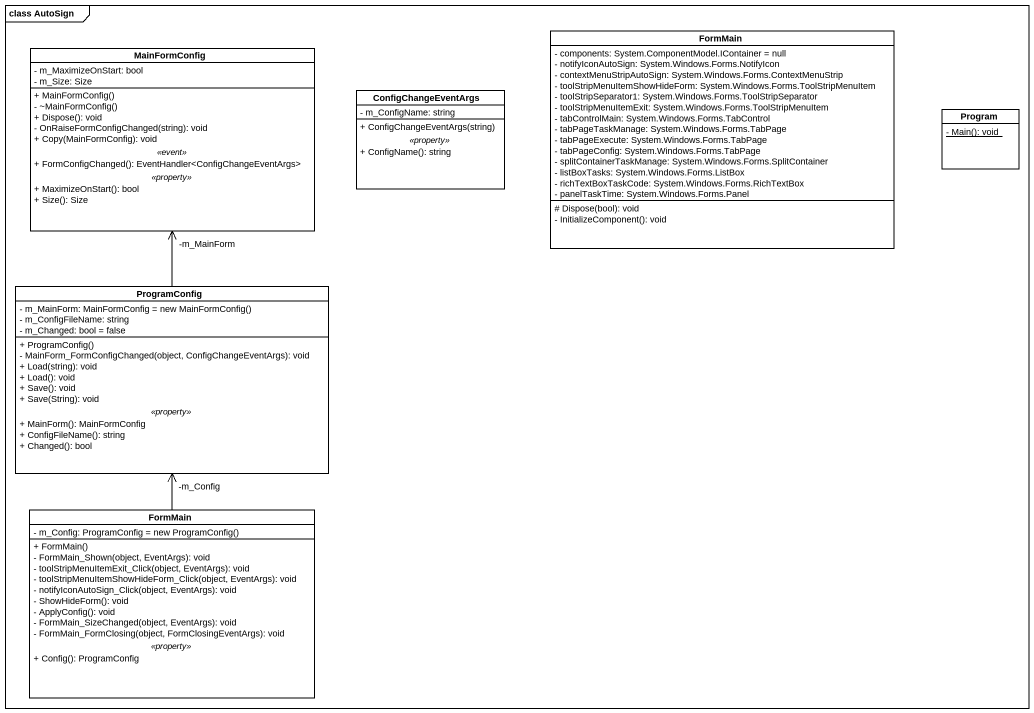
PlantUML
@startuml
mainframe class AutoSign
hide circle
hide empty members
skinparam classAttributeIconSize 0
class MainFormConfig {
  - m_MaximizeOnStart: bool
  - m_Size: Size
  --
  + MainFormConfig()
  - ~MainFormConfig()
  + Dispose(): void
  - OnRaiseFormConfigChanged(string): void
  + Copy(MainFormConfig): void
  .. <<event>> ..
  + FormConfigChanged(): EventHandler<ConfigChangeEventArgs>
  .. <<property>> ..
  + MaximizeOnStart(): bool
  + Size(): Size
}
class FormMain {
  - components: System.ComponentModel.IContainer = null
  - notifyIconAutoSign: System.Windows.Forms.NotifyIcon
  - contextMenuStripAutoSign: System.Windows.Forms.ContextMenuStrip
  - toolStripMenuItemShowHideForm: System.Windows.Forms.ToolStripMenuItem
  - toolStripSeparator1: System.Windows.Forms.ToolStripSeparator
  - toolStripMenuItemExit: System.Windows.Forms.ToolStripMenuItem
  - tabControlMain: System.Windows.Forms.TabControl
  - tabPageTaskManage: System.Windows.Forms.TabPage
  - tabPageExecute: System.Windows.Forms.TabPage
  - tabPageConfig: System.Windows.Forms.TabPage
  - splitContainerTaskManage: System.Windows.Forms.SplitContainer
  - listBoxTasks: System.Windows.Forms.ListBox
  - richTextBoxTaskCode: System.Windows.Forms.RichTextBox
  - panelTaskTime: System.Windows.Forms.Panel
  # Dispose(bool): void
  - InitializeComponent(): void
}
class ConfigChangeEventArgs {
  - m_ConfigName: string
  --
  + ConfigChangeEventArgs(string)
  .. <<property>> ..
  + ConfigName(): string
}
class Program {
  {static} - Main(): void
}
class ProgramConfig {
  {field} - m_MainForm: MainFormConfig = new MainFormConfig()
  - m_ConfigFileName: string
  - m_Changed: bool = false
  --
  + ProgramConfig()
  - MainForm_FormConfigChanged(object, ConfigChangeEventArgs): void
  + Load(string): void
  + Load(): void
  + Save(): void
  + Save(String): void
  .. <<property>> ..
  + MainForm(): MainFormConfig
  + ConfigFileName(): string
  + Changed(): bool
}
class "FormMain" as FormMain_2 {
  {field} - m_Config: ProgramConfig = new ProgramConfig()
  --
  + FormMain()
  - FormMain_Shown(object, EventArgs): void
  - toolStripMenuItemExit_Click(object, EventArgs): void
  - toolStripMenuItemShowHideForm_Click(object, EventArgs): void
  - notifyIconAutoSign_Click(object, EventArgs): void
  - ShowHideForm(): void
  - ApplyConfig(): void
  - FormMain_SizeChanged(object, EventArgs): void
  - FormMain_FormClosing(object, FormClosingEventArgs): void
  .. <<property>> ..
  + Config(): ProgramConfig
}
ProgramConfig -up-> "-m_MainForm" MainFormConfig
FormMain_2 -up-> "-m_Config" ProgramConfig
@enduml
